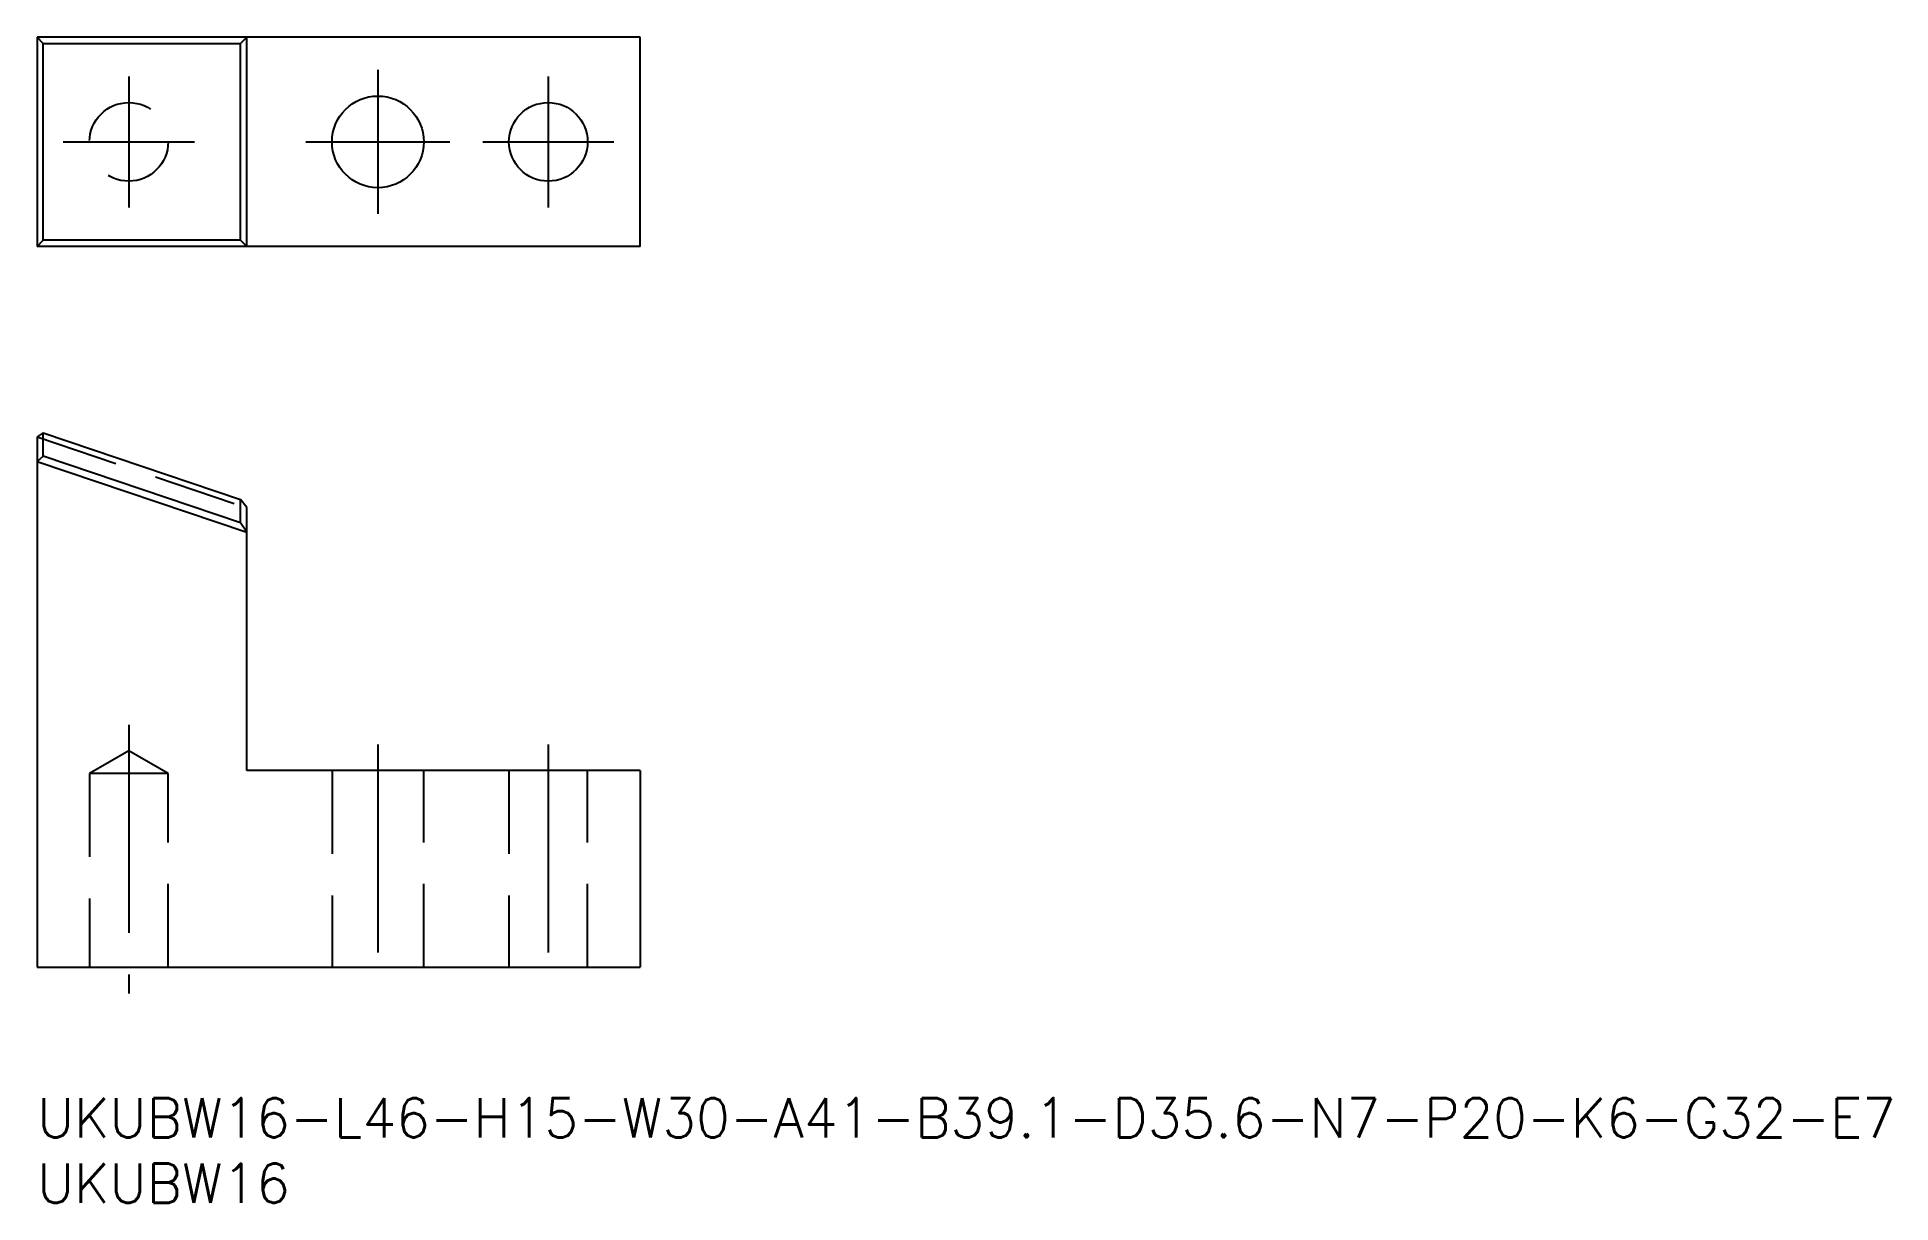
# Model space of a CAD drawing. Extents: x 0 to 141, y -8 to 81.
import ezdxf

# ---------------------------------------------------------------- set-up
doc = ezdxf.new("R2010")
doc.units = 0
doc.header["$LTSCALE"] = 0.5
doc.linetypes.add('CENTER', pattern=[50.8, 31.75, -6.35, 6.35, -6.35])
doc.linetypes.add('DASHED', pattern=[19.05, 12.7, -6.35])
for name, color, linetype in [('MSM_CENTER', 1, 'CENTER'), ('MSM_CONTINUOUS', 7, 'CONTINUOUS'), ('MSM_DASHED', 4, 'DASHED'), ('MSM_PART_NUMBER', 7, 'CONTINUOUS')]:
    doc.layers.add(name, color=color, linetype=linetype)
doc.styles.get("Standard").update_dxf_attribs({"font": 'txt.shx', "height": 1, "bigfont": 'bigfont.shx'})

# ---------------------------------------------------------------- blocks, each defined once
blk = doc.blocks.new('*U23')
at = {"layer": 'MSM_PART_NUMBER'}
blk.add_text('UKUBW16-L46-H15-W30-A41-B39.1-D35.6-N7-P20-K6-G32-E7', height=3, dxfattribs=at).set_placement((0, -3))
blk = doc.blocks.new('*U24')
at = {"layer": 'MSM_PART_NUMBER'}
blk.add_text('UKUBW16', height=3, dxfattribs=at).set_placement((0, -8))

msp = doc.modelspace()

# ---------------------------------------------------------------- linework, layer by layer
at = {"layer": 'MSM_CENTER'}
for p, q in [((7, 78), (7, 68)), ((26, 78.5), (26, 67.5)), ((39, 78), (39, 68)), ((2, 73), (12, 73)), ((20.5, 73), (31.5, 73)), ((34, 73), (44, 73)), ((7, 28.5), (7, 8)), ((26, 27), (26, 8)), ((39, 27), (39, 8))]:
    msp.add_line(p, q, dxfattribs=at)
at = {"layer": 'MSM_CONTINUOUS'}
for p, q in [((46, 81), (0, 81)), ((0, 81), (0, 65)), ((0.47, 80.5), (0, 80.98)), ((16, 80.98), (15.53, 80.5)), ((16, 65), (16, 81)), ((46, 65), (46, 81)), ((0.47, 80.5), (15.53, 80.5)), ((0.47, 65.5), (0.47, 80.5)), ((15.53, 65.5), (15.53, 80.5)), ((0, 65.02), (0.47, 65.5)), ((15.53, 65.5), (0.47, 65.5)), ((16, 65.02), (15.53, 65.5)), ((46, 65), (0, 65)), ((0.47, 50.78), (0, 50.49)), ((0, 50.49), (0, 10)), ((0.47, 50.78), (15.53, 45.7)), ((0.47, 49), (0.47, 50.78)), ((0, 48.6), (0.47, 49)), ((16, 43.17), (0, 48.57)), ((15.53, 43.92), (0.47, 49)), ((16, 45.09), (15.53, 45.7)), ((15.53, 43.92), (15.53, 45.7)), ((16, 43.2), (15.53, 43.92)), ((16, 25), (16, 45.09)), ((46, 25), (16, 25)), ((46, 25), (46, 10)), ((0, 10), (46, 10))]:
    msp.add_line(p, q, dxfattribs=at)
for centre, radius in [((26, 73), 3.5), ((39, 73), 3)]:
    msp.add_circle(centre, radius, dxfattribs=at)
at = {"layer": 'MSM_DASHED'}
for p, q in [((0, 50.47), (16, 45.07)), ((7, 26.5), (4, 24.77)), ((10, 24.77), (7, 26.5)), ((4, 24.77), (4, 10)), ((10, 24.77), (4, 24.77)), ((10, 10), (10, 24.77)), ((22.5, 25), (22.5, 10)), ((29.5, 10), (29.5, 25)), ((36, 25), (36, 10)), ((42, 10), (42, 25))]:
    msp.add_line(p, q, dxfattribs=at)
msp.add_circle((7, 73), 3, dxfattribs=at)

# ---------------------------------------------------------------- block references
at = {"layer": 'MSM_CONTINUOUS'}
for name in ['*U23', '*U24']:
    msp.add_blockref(name, (0, 0), dxfattribs=at)

doc.saveas('drawing.dxf')
